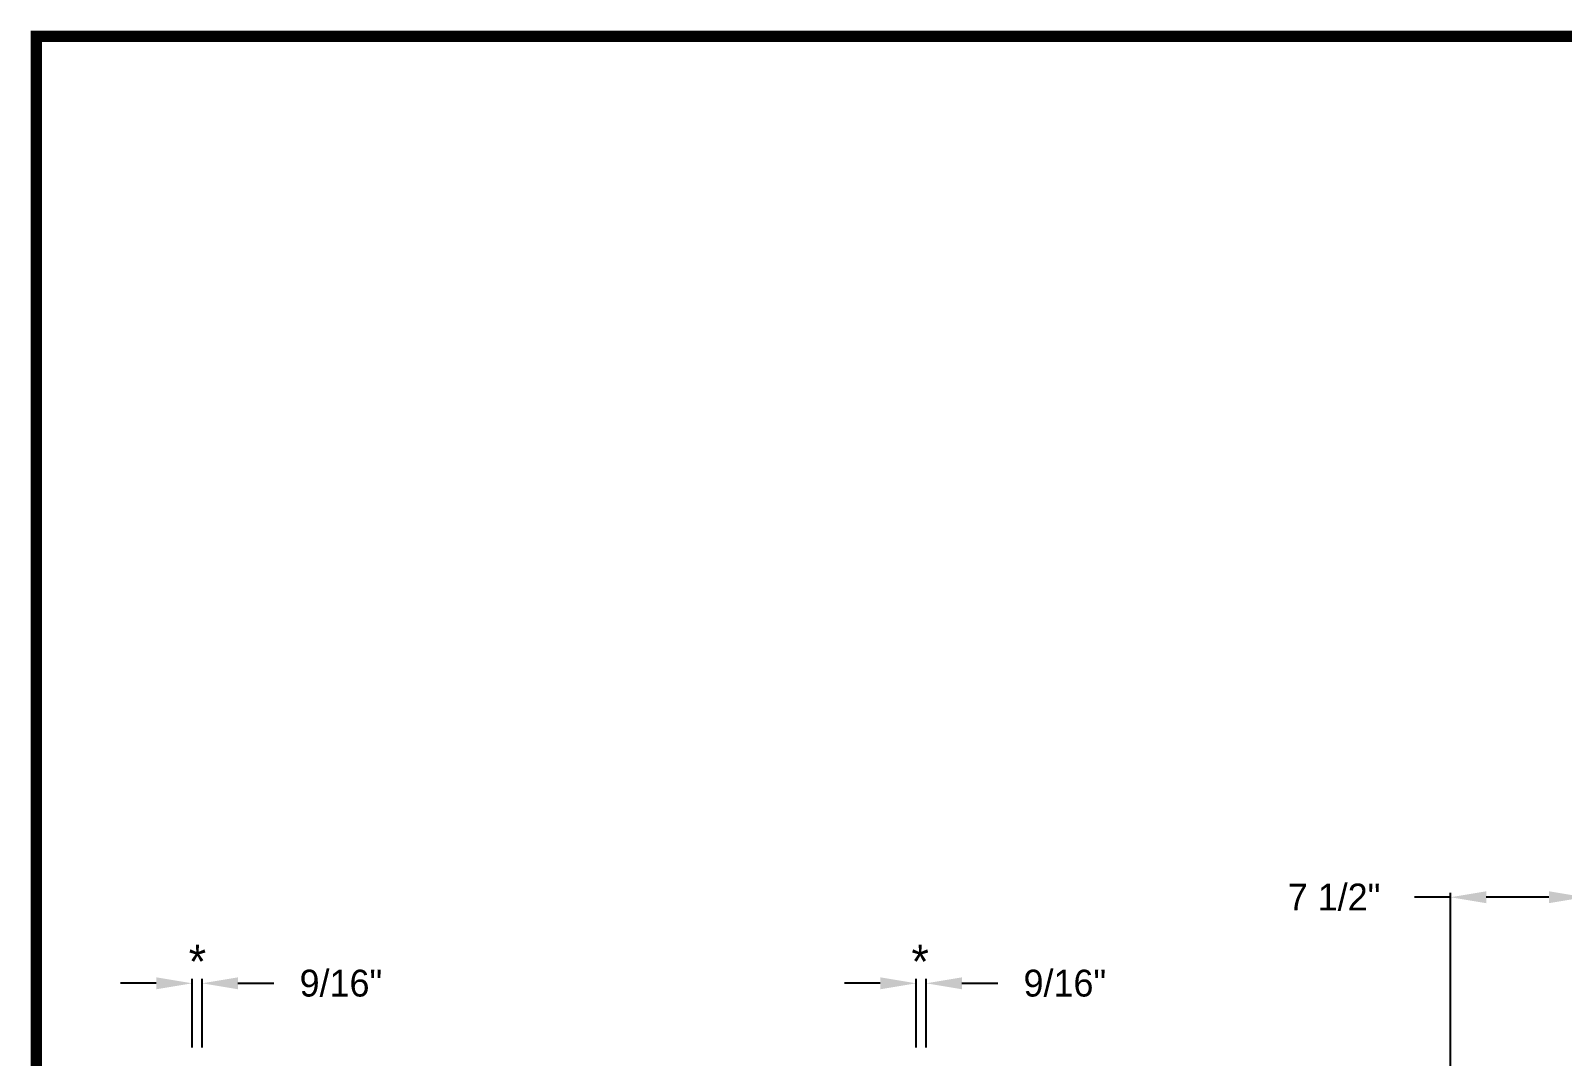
# Model space of a CAD drawing. Extents: x 6 to 271, y -23 to 146.
# Drawn here: x 10.7 to 96.2, y 84.8 to 142.1 of the extents above; entities that cross this region are included whole.
import ezdxf
from ezdxf.enums import TextEntityAlignment as Align

# ---------------------------------------------------------------- set-up
doc = ezdxf.new("R2010")
doc.units = 0
doc.header["$MEASUREMENT"] = 0
doc.layers.get('0').update_dxf_attribs({"linetype": 'CONTINUOUS'})
doc.layers.get('Defpoints').update_dxf_attribs({"linetype": 'CONTINUOUS'})
doc.dimstyles.get("Standard").update_dxf_attribs({"dimtxt": 1.5, "dimasz": 2, "dimexe": 0.25, "dimexo": 0.5, "dimgap": 0.75, "dimtad": 0, "dimtih": 1, "dimtoh": 1, "dimdec": 4, "dimzin": 0, "dimdsep": 46, "dimlunit": 5, "dimtxsty": 'STANDARD', "dimcen": 0.125, "dimclrd": 1, "dimclre": 1, "dimclrt": 1, "dimadec": 0, "dimazin": 0, "dimtfac": 1, "dimtdec": 4, "dimtofl": 0, "dimtmove": 0, "dimatfit": 3, "dimfxl": 1, "dimfrac": 2, "dimtolj": 1, "dimtzin": 0, "dimarcsym": 0})

# ---------------------------------------------------------------- blocks, each defined once
blk = doc.blocks.new('*D25')
at = {"color": 7, "lineweight": -2}
for p, q in [((19.707, 85.294), (19.707, 89.122)), ((20.27, 85.294), (20.27, 89.122)), ((17.707, 88.872), (15.707, 88.872)), ((22.27, 88.872), (24.27, 88.872))]:
    blk.add_line(p, q, dxfattribs=at)
at = {"color": 7}
for points in [[(17.707, 89.206), (17.707, 88.539), (19.707, 88.872)], [(22.27, 89.206), (22.27, 88.539), (20.27, 88.872)]]:
    blk.add_solid(points, dxfattribs=at)
at = {"layer": 'Defpoints', "color": 0}
for p in [(19.707, 88.872), (19.707, 84.794), (20.27, 84.794)]:
    blk.add_point(p, dxfattribs=at)
at = {"color": 7, "insert": (28.02, 88.872), "char_height": 1.5, "attachment_point": 5}
blk.add_mtext('\\A1;9/16"', dxfattribs=at)
blk = doc.blocks.new('*D26')
at = {"color": 7, "lineweight": -2}
for p, q in [((60.145, 85.294), (60.145, 89.122)), ((60.707, 85.294), (60.707, 89.122)), ((58.145, 88.872), (56.145, 88.872)), ((62.707, 88.872), (64.707, 88.872))]:
    blk.add_line(p, q, dxfattribs=at)
at = {"color": 7}
for points in [[(58.145, 89.206), (58.145, 88.539), (60.145, 88.872)], [(62.707, 89.206), (62.707, 88.539), (60.707, 88.872)]]:
    blk.add_solid(points, dxfattribs=at)
at = {"layer": 'Defpoints', "color": 0}
for p in [(60.145, 88.872), (60.145, 84.794), (60.707, 84.794)]:
    blk.add_point(p, dxfattribs=at)
at = {"color": 7, "insert": (68.457, 88.872), "char_height": 1.5, "attachment_point": 5}
blk.add_mtext('\\A1;9/16"', dxfattribs=at)
blk = doc.blocks.new('*D33')
at = {"color": 7, "lineweight": -2}
for p, q in [((89.995, 93.679), (87.995, 93.679)), ((89.995, 50.497), (89.995, 93.929)), ((95.495, 93.679), (91.995, 93.679)), ((97.495, 85.293), (97.495, 93.929))]:
    blk.add_line(p, q, dxfattribs=at)
at = {"color": 7}
for points in [[(91.995, 94.012), (91.995, 93.346), (89.995, 93.679)], [(95.495, 94.012), (95.495, 93.346), (97.495, 93.679)]]:
    blk.add_solid(points, dxfattribs=at)
at = {"layer": 'Defpoints', "color": 0}
for p in [(97.495, 93.679), (97.495, 84.793), (89.995, 49.997)]:
    blk.add_point(p, dxfattribs=at)
at = {"color": 7, "insert": (83.495, 93.679), "char_height": 1.5, "attachment_point": 5}
blk.add_mtext('\\A1;7 1/2"', dxfattribs=at)

msp = doc.modelspace()

# ---------------------------------------------------------------- linework, layer by layer
at = {"color": 0, "const_width": 0.63999}
msp.add_lwpolyline([(11.00839, -18.24898), (267.00583, -18.24898), (267.00583, 141.74942), (11.00839, 141.74942), (11.00839, -18.24898)], dxfattribs=at)

# ---------------------------------------------------------------- texts
at = {"color": 0}
for p in [(20.00427, 89.15266), (60.37309, 89.15266)]:
    msp.add_text('*', height=1.87063, dxfattribs=at).set_placement(p, align=Align.CENTER)

# ---------------------------------------------------------------- dimensions: what is measured, and where the dimension line sits
at = {"color": 7}
for base, p1, p2, picture, middle in [((97.495161, 93.679095), (89.995305, 49.996829), (97.495161, 84.793424), '*D33', (83.495305, 93.679095)), ((19.70728, 88.8722), (20.26978, 84.79353), (19.70728, 84.79353), '*D25', (28.01978, 88.8722)), ((60.14478, 88.8722), (60.70728, 84.79353), (60.14478, 84.79353), '*D26', (68.45728, 88.8722))]:
    dim = msp.add_linear_dim(base=base, p1=p1, p2=p2, dimstyle='Standard', override={"dimpost": '"', "dimclrd": 7, "dimclre": 7, "dimclrt": 7}, dxfattribs=at)
    dim.commit()
    dim.dimension.update_dxf_attribs({"geometry": picture, "text_midpoint": middle, "dimtype": 160})

doc.saveas('drawing.dxf')
